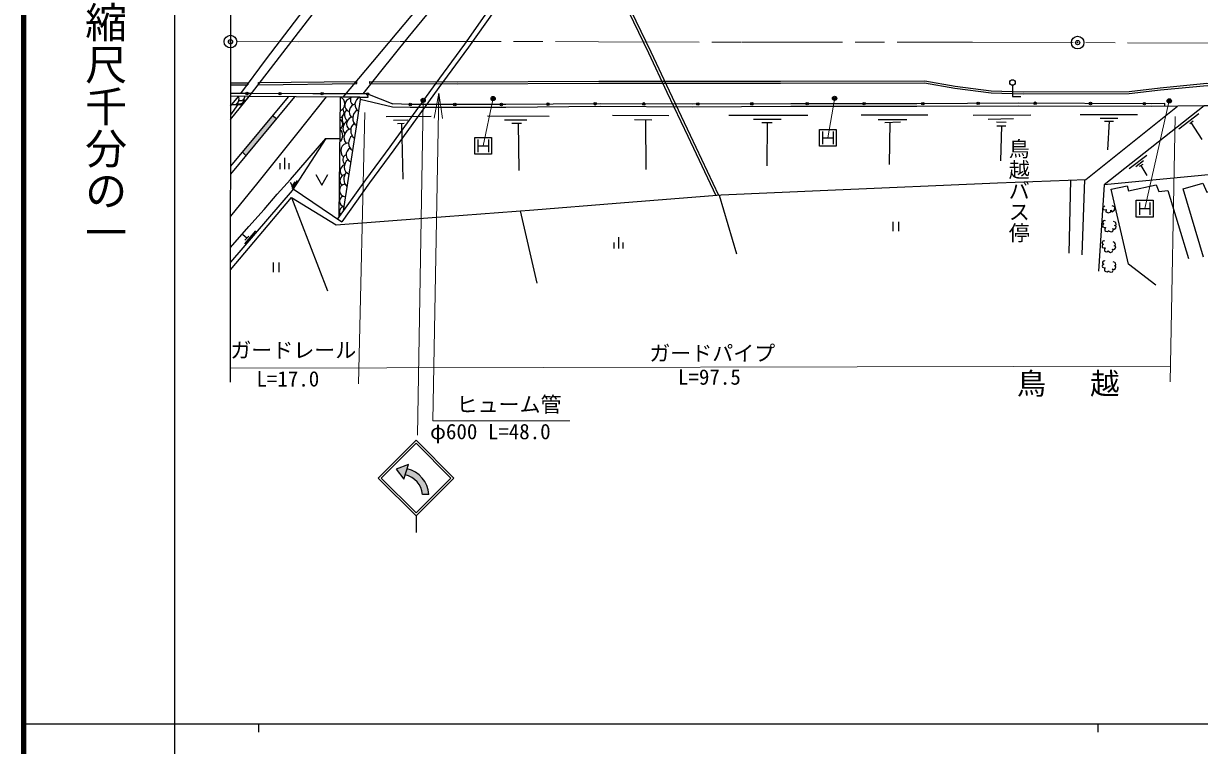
# Model space of a CAD drawing. Units: millimetres at full size, sheet at 1:1000; details may follow other scales. Extents: x 40000 to 680000, y 20000 to 380000.
# Drawn here: x 40000 to 180096, y 202409 to 288367 of the extents above; entities that cross this region are included whole.
import ezdxf
from ezdxf.enums import TextEntityAlignment as Align

# ---------------------------------------------------------------- set-up
doc = ezdxf.new("R2010")
doc.units = ezdxf.units.MM
doc.header["$LTSCALE"] = 1000
doc.header["$PDMODE"] = 32
doc.header["$PDSIZE"] = 500
doc.linetypes.add('CHAIN', pattern=[18.5, 12, -1.5, 3.5, -1.5])
for name, color, linetype, lineweight in [('M-BGD', 7, 'Continuous', 25), ('M-BMK', 2, 'CHAIN', 13), ('M-BMK-HTXT', 7, 'Continuous', 13), ('M-BMK-OTRS', 5, 'Continuous', 25), ('M-BMK-SRVR', 3, 'Continuous', 25), ('M-STR-HTXT', 7, 'Continuous', 13), ('M-STR-STR1', 1, 'Continuous', 25), ('M-STR-STRC', 7, 'Continuous', 25), ('M-TTL', 2, 'Continuous', 140), ('M-TTL-BAND', 7, 'Continuous', 25)]:
    doc.layers.add(name, color=color, linetype=linetype, lineweight=lineweight)
doc.styles.add('@ＭＳ ゴシック', font='')
doc.styles.add('ＭＳ ゴシック', font='')
doc.styles.get('@ＭＳ ゴシック').set_extended_font_data('@MS Gothic')
doc.styles.get('ＭＳ ゴシック').set_extended_font_data('MS Gothic')

# ---------------------------------------------------------------- blocks, each defined once
blk = doc.blocks.new('open_arrow')
at = {"color": 0, "linetype": 'Continuous', "lineweight": -2}
blk.add_lwpolyline([(7.5, 1.25), (0, 0), (7.5, -1.25)], dxfattribs=at)

msp = doc.modelspace()

# ---------------------------------------------------------------- hatches: boundary and pattern name
at = {"layer": 'M-BGD'}
msp.add_hatch(color=256, dxfattribs=at).paths.add_polyline_path([(70125, 277042), (69644, 277401), (66046, 273071), (66478, 272653)])
at = {"layer": 'M-STR-STRC'}
for points in [[(85690, 235333), (85856, 235853), (84386, 235289), (85298, 234104), (85463, 234623)], [(85856, 235853), (84386, 235289), (85298, 234104)], [(85856, 235853), (84386, 235289), (85298, 234104)], [(85690, 235333), (85690, 235333), (85463, 234623), (85463, 234623, -0.33505), (87539, 232300), (87539, 232300), (88283, 232302), (88283, 232302, 0.33299)]]:
    msp.add_hatch(color=256, dxfattribs=at).paths.add_polyline_path(points)

# ---------------------------------------------------------------- linework, layer by layer
at = {"layer": 'M-BGD'}
for p, q in [((64651, 281318), (66712, 281318)), ((64651, 281068), (66712, 281068)), ((66712, 281318), (66712, 281068)), ((68009, 281330), (79720, 281468)), ((68012, 281080), (68009, 281330)), ((68012, 281080), (79723, 281218)), ((79723, 281218), (79720, 281468)), ((81273, 281210), (81273, 281460)), ((157819, 281013), (157819, 279680)), ((71517, 279655), (64647, 271388)), ((72292, 279650), (64647, 270449)), ((64650, 278525), (65597, 279694)), ((64650, 276950), (66895, 279685)), ((67179, 280032), (64651, 280039)), ((66895, 279685), (64651, 279700)), ((77613, 265389), (77752, 279614)), ((80060, 279599), (78090, 279612)), ((80060, 279599), (81060, 279616)), ((80060, 279599), (80097, 279308)), ((81060, 279616), (80993, 279978)), ((80993, 279978), (83997, 278820)), ((157819, 279680), (158819, 279680)), ((175983, 278494), (175983, 278844)), ((65547, 278728), (64650, 277501)), ((64798, 278708), (66121, 278743)), ((69644, 277401), (70125, 277042)), ((110158, 277441), (116887, 277426)), ((124022, 277447), (133436, 277475)), ((139811, 277480), (147737, 277496)), ((153128, 277475), (160003, 277507)), ((165870, 277540), (172719, 277517)), ((177626, 275819), (180028, 277639)), ((83214, 277297), (88556, 277320)), ((84065, 276877), (85780, 276899)), ((84564, 276479), (85350, 276489)), ((85031, 276485), (85207, 269828)), ((95268, 277364), (102607, 277354)), ((97309, 276903), (99947, 276914)), ((98156, 276506), (99336, 276517)), ((98928, 276514), (98995, 270862)), ((112779, 276951), (114864, 276890)), ((114099, 276912), (114144, 270985)), ((126979, 276987), (130242, 276987)), ((127969, 276582), (129182, 276582)), ((128576, 276582), (128569, 271420)), ((141804, 276927), (145222, 276958)), ((142627, 276594), (144478, 276658)), ((143211, 276614), (143133, 271564)), ((154934, 276996), (157956, 277044)), ((155910, 276644), (157077, 276628)), ((155958, 276181), (157045, 276181)), ((156501, 276181), (156383, 272009)), ((168266, 277085), (170361, 277098)), ((168790, 276758), (169864, 276758)), ((169327, 276758), (169147, 273320)), ((178950, 276479), (179332, 276790)), ((179081, 276586), (180393, 274556)), ((76027, 274675), (77704, 274675)), ((93750, 272798), (93750, 274798)), ((93750, 274798), (95750, 274798)), ((95750, 274798), (95750, 272798)), ((134819, 273753), (134819, 275753)), ((134819, 275753), (136819, 275753)), ((135194, 275503), (135194, 274003)), ((135194, 274753), (136444, 274753)), ((136444, 275503), (136444, 274003)), ((136819, 275753), (136819, 273753)), ((94125, 274548), (94125, 273048)), ((94125, 273798), (95375, 273798)), ((95375, 274548), (95375, 273048)), ((136819, 273753), (134819, 273753)), ((66046, 273071), (66478, 272653)), ((71126, 271046), (71126, 272375)), ((95750, 272798), (93750, 272798)), ((171721, 271118), (173822, 272712)), ((172528, 271341), (173446, 272071)), ((70592, 271046), (70592, 271743)), ((71659, 271046), (71659, 271743)), ((184159, 270645), (168722, 269155)), ((172969, 271365), (173375, 271642)), ((173100, 271454), (173810, 270253)), ((72024, 269078), (71793, 269458)), ((72319, 269515), (71918, 268921)), ((72590, 269661), (71976, 268718)), ((164735, 269725), (164550, 261018)), ((166413, 269791), (166067, 260820)), ((72117, 268685), (77911, 264774)), ((122880, 267939), (124936, 260963)), ((172570, 265327), (172570, 267327)), ((172570, 267327), (174570, 267327)), ((172945, 267077), (172945, 265577)), ((172945, 266327), (174195, 266327)), ((174195, 267077), (174195, 265577)), ((174570, 267327), (174570, 265327)), ((99179, 266069), (101171, 257448)), ((174570, 265327), (172570, 265327)), ((67640, 263683), (66316, 262118)), ((143554, 264772), (143554, 263654)), ((144221, 264772), (144221, 263654)), ((66597, 262823), (66139, 263216)), ((66824, 263063), (66370, 262584)), ((110382, 261600), (110382, 262297)), ((110915, 261600), (110915, 262928)), ((111448, 261600), (111448, 262297)), ((69739, 259896), (69739, 258778)), ((70406, 259896), (70406, 258778))]:
    msp.add_line(p, q, dxfattribs=at)
for points in [[(105221, 303636), (102332, 299784), (100945, 297670), (98566, 294311), (95532, 290145), (92545, 285923), (88988, 281113), (83639, 273700), (80749, 269767), (77413, 265110)], [(105980, 303647), (102823, 299439), (101441, 297332), (99053, 293961), (96020, 289795), (93031, 285571), (89472, 280759), (84124, 273347), (81234, 269415), (77911, 264774)], [(105513, 303623), (107046, 300227), (109406, 295340), (112072, 289797), (114444, 284886), (116640, 280213), (119131, 274949), (122494, 267908)], [(105834, 303640), (107317, 300354), (109676, 295470), (112342, 289927), (114715, 285015), (116911, 280341), (119401, 275078), (122814, 267933)], [(74830, 292080), (74303, 291321), (72741, 289219), (68907, 284179), (65856, 280036)], [(90435, 292399), (85790, 286686), (82546, 282675), (80431, 279981)], [(81273, 281460), (91679, 281445), (108554, 281509), (130166, 281511), (147363, 281537), (150990, 280914), (155279, 280350), (159090, 280248), (171713, 280281), (175416, 280715), (180988, 281257), (191455, 281013), (201109, 280972), (216087, 280919)], [(81273, 281210), (91680, 281195), (108554, 281259), (130166, 281261), (147342, 281287), (150952, 280667), (155259, 280100), (159087, 279998), (171728, 280031), (175443, 280466), (180998, 281007), (191452, 280763), (201108, 280722), (216086, 280669)], [(76042, 279625), (72539, 275194), (67907, 269430), (64645, 265430)], [(80993, 279978), (74473, 280014), (67179, 280032)], [(80097, 279308), (79649, 276062), (78086, 266049)], [(180635, 278561), (174331, 278470), (158498, 278535), (146408, 278469), (131401, 278469), (119661, 278425), (108739, 278469), (97463, 278381), (86075, 278382), (83955, 278404), (80097, 279308)], [(175983, 278844), (174329, 278820), (158497, 278885), (146407, 278819), (131401, 278819), (119661, 278775), (108738, 278819), (97462, 278731), (86077, 278732), (83997, 278820)], [(71919, 267639), (77244, 264403), (88170, 265220), (100798, 266194), (110596, 266972), (123121, 267958), (135821, 268517), (156032, 269384), (166564, 269797), (177483, 278516)], [(182737, 278568), (180635, 278561), (168722, 269155), (168080, 258891)], [(64644, 261703), (66847, 264220), (68655, 266240), (70217, 268039), (71815, 269813), (76027, 274675), (71999, 268504), (64643, 259937)], [(74828, 270401), (75544, 269106), (76259, 270401)], [(174908, 257227), (171655, 259717), (169574, 268653), (171479, 269034), (171655, 268448), (174937, 269180), (175259, 268360), (176344, 268477), (178776, 260391)], [(180564, 260537), (178161, 268682), (180505, 269356), (180974, 268301), (184022, 269122), (186572, 261563)], [(64642, 259025), (67440, 262346), (71919, 267639), (76196, 256524)], [(168802, 266609), (168565, 266473), (168607, 266202), (168963, 266211), (168938, 265948), (169252, 265821), (169531, 265965), (169531, 266143), (169667, 265956), (169981, 266160), (170015, 266550), (169709, 266651)], [(168902, 264868), (168774, 264913), (168662, 264868), (168556, 264735), (168575, 264604), (168658, 264546), (168718, 264534), (168612, 264473), (168548, 264284), (168580, 264147), (168761, 264078), (168909, 264097), (168832, 263901), (168829, 263734), (168953, 263658), (169135, 263620), (169260, 263676), (169293, 263737), (169345, 263655), (169577, 263552), (169751, 263620), (169850, 263780), (169808, 263891), (169737, 263943), (169930, 263895), (170122, 264008), (170175, 264207), (170104, 264284), (169976, 264316), (170133, 264360), (170155, 264449), (170114, 264619), (170032, 264709), (169860, 264786)], [(168839, 262437), (168711, 262483), (168599, 262437), (168492, 262304), (168512, 262174), (168595, 262115), (168655, 262103), (168549, 262043), (168485, 261853), (168517, 261717), (168698, 261647), (168846, 261666), (168769, 261470), (168766, 261303), (168890, 261227), (169072, 261189), (169197, 261245), (169229, 261306), (169282, 261224), (169514, 261121), (169687, 261189), (169786, 261349), (169744, 261460), (169674, 261513), (169867, 261464), (170059, 261577), (170112, 261776), (170040, 261853), (169913, 261885), (170070, 261929), (170092, 262018), (170051, 262188), (169968, 262278), (169796, 262355)], [(168870, 260069), (168742, 260115), (168630, 260070), (168524, 259936), (168544, 259806), (168627, 259747), (168686, 259735), (168581, 259675), (168516, 259485), (168549, 259349), (168730, 259279), (168877, 259298), (168800, 259102), (168797, 258936), (168921, 258860), (169103, 258821), (169228, 258877), (169261, 258939), (169314, 258856), (169546, 258753), (169719, 258821), (169818, 258981), (169776, 259092), (169705, 259145), (169899, 259097), (170090, 259209), (170143, 259408), (170072, 259485), (169944, 259517), (170101, 259561), (170123, 259650), (170082, 259820), (170000, 259910), (169828, 259988)]]:
    msp.add_lwpolyline(points, dxfattribs=at)
for centre, radius in [((157819, 281346), 333), ((66621, 280034), 150), ((70559, 280024), 150), ((75571, 280008), 150), ((80993, 279978), 150), ((86077, 278732), 150), ((91392, 278732), 150), ((96932, 278731), 150), ((102490, 278771), 150), ((108102, 278814), 150), ((113892, 278799), 150), ((120339, 278778), 150), ((126766, 278801), 150), ((133352, 278819), 150), ((140139, 278819), 150), ((147131, 278823), 150), ((153728, 278859), 150), ((160517, 278877), 150), ((167104, 278850), 150), ((173529, 278824), 150)]:
    msp.add_circle(centre, radius, dxfattribs=at)
for centre, radius, start, end in [((64990, 279369), 688, 289.27489, 28.17605), ((65756, 279348), 541, 239.12532, 9.21879), ((65826, 279738), 554, 252.51765, 354.95531), ((66254, 279766), 546, 272.86141, 351.54557), ((77408, 278803), 881, 291.87661, 67.00462), ((79100, 278654), 824, 100.09637, 248.63021), ((79756, 279298), 818, 157.85968, 231.24294), ((80442, 278712), 966, 113.31262, 236.15207), ((77538, 277790), 653, 286.88749, 38.6955), ((78890, 276953), 947, 131.01855, 220.57931), ((79257, 277470), 1008, 140.48894, 226.18257), ((79763, 277847), 964, 107.17844, 221.78278), ((80329, 277106), 1108, 121.9658, 233.52772), ((77305, 276382), 718, 304.80169, 54.07954), ((79073, 275861), 1020, 120.24026, 217.76082), ((79348, 276400), 860, 97.85522, 228.62553), ((80088, 275611), 1113, 127.7148, 234.25463), ((77023, 275054), 1011, 312.01569, 46.86555), ((79229, 274797), 1059, 102.685, 220.93799), ((79746, 274150), 1034, 124.6957, 238.92321), ((78724, 273213), 937, 90.67877, 230.86992), ((79321, 272739), 899, 117.03053, 249.02081), ((78698, 272128), 669, 114.30467, 228.40834), ((79173, 271319), 970, 122.41347, 245.51793), ((78465, 269636), 776, 102.66918, 225.36177), ((78484, 270830), 759, 109.5775, 229.69815), ((79341, 269819), 1192, 136.31429, 227.62463), ((78398, 268495), 759, 97.85063, 266.30285), ((78232, 267211), 604, 103.12968, 264.43957), ((78321, 265961), 666, 102.81171, 213.03955)]:
    msp.add_arc(centre, radius, start, end, dxfattribs=at)
at = {"layer": 'M-BMK'}
msp.add_lwpolyline([(65403, 286214), (72801, 286197), (84885, 286224), (108504, 286207), (125578, 286138), (153040, 286161), (182429, 286013), (207216, 286014), (232140, 285968), (251402, 285941), (278333, 285874), (294139, 285783), (319416, 285783), (350133, 285651)], dxfattribs=at)
msp.add_point((64674, 286190), dxfattribs=at)
at = {"layer": 'M-BMK-OTRS'}
msp.add_line((64674, 337833), (64637, 245681), dxfattribs=at)
at = {"layer": 'M-BMK-SRVR'}
for centre in [(64653, 286215), (165583, 286098)]:
    msp.add_circle(centre, 750, dxfattribs=at)
for p in [(64653, 286215), (165583, 286098)]:
    msp.add_point(p, dxfattribs=at)
at = {"layer": 'M-STR-HTXT'}
for p, q in [((87616, 279065), (86924, 239351)), ((95916, 279287), (94750, 273798)), ((136598, 279305), (135819, 274753)), ((176461, 279015), (173570, 266327)), ((79898, 245455), (80672, 277767)), ((176605, 245692), (177208, 277310)), ((64638, 247348), (176641, 247560))]:
    msp.add_line(p, q, dxfattribs=at)
msp.add_lwpolyline([(89479, 280076), (88757, 241045), (105088, 241045)], dxfattribs=at)
at = {"layer": 'M-STR-STR1'}
for p, q in [((66895, 279685), (76516, 292205)), ((78090, 279612), (88810, 292395)), ((78090, 279612), (66895, 279685))]:
    msp.add_line(p, q, dxfattribs=at)
at = {"layer": 'M-STR-STRC'}
for p, q in [((82263, 234255), (86763, 238755)), ((82616, 234255), (86763, 238402)), ((91263, 234255), (86763, 238755)), ((90909, 234255), (86763, 238402)), ((85856, 235853), (84386, 235289)), ((85298, 234104), (85856, 235853)), ((82263, 234255), (86763, 229755)), ((82616, 234255), (86763, 230108)), ((84386, 235289), (85298, 234104)), ((86763, 229755), (91263, 234255)), ((86763, 230108), (90909, 234255)), ((88283, 232302), (87539, 232300)), ((86763, 229755), (86763, 227755))]:
    msp.add_line(p, q, dxfattribs=at)
for centre, radius in [((87619, 279215), 150), ((87619, 279215), 120), ((87619, 279215), 90), ((87619, 279215), 60), ((87619, 279215), 30), ((87619, 279215), 20), ((95947, 279434), 150), ((95947, 279434), 120), ((95947, 279434), 90), ((95947, 279434), 60), ((95947, 279434), 30), ((95947, 279434), 20), ((136624, 279453), 150), ((136624, 279453), 120), ((136624, 279453), 90), ((136624, 279453), 60), ((136624, 279453), 30), ((136624, 279453), 20), ((176494, 279161), 150), ((176494, 279161), 120), ((176494, 279161), 90), ((176494, 279161), 60), ((176494, 279161), 30), ((176494, 279161), 20)]:
    msp.add_circle(centre, radius, dxfattribs=at)
for radius, start, end in [(2586, 4.74005, 78.83452), (3327, 3.70332, 77.37197)]:
    msp.add_arc((84963, 232087), radius, start, end, dxfattribs=at)
for p in [(87619, 279215), (95947, 279434), (136624, 279453), (176494, 279161)]:
    msp.add_point(p, dxfattribs=at)
at = {"layer": 'M-TTL'}
msp.add_line((40000, 380000), (40000, 20000), dxfattribs=at)
at = {"layer": 'M-TTL-BAND'}
for p, q in [((58000, 370000), (58000, 20000)), ((40000, 205000), (579000, 205000)), ((68000, 205000), (68000, 204000)), ((168000, 205000), (168000, 204000))]:
    msp.add_line(p, q, dxfattribs=at)

# ---------------------------------------------------------------- block references
at = {"layer": 'M-STR-HTXT', "xscale": 400, "yscale": 400, "rotation": 268.9}
msp.add_blockref('open_arrow', (89479, 280076), dxfattribs=at)

# ---------------------------------------------------------------- texts
at = {"layer": 'M-BMK-HTXT', "style": '@ＭＳ ゴシック'}
msp.add_text('鳥越バス停', height=1833, rotation=270, dxfattribs=at).set_placement((157125, 274720), align=Align.BOTTOM_LEFT)
at = {"layer": 'M-STR-HTXT', "style": 'ＭＳ ゴシック'}
for s, height, p in [('ガードレール', 1833, (64638, 248012)), ('ガードパイプ', 1833, (114547, 247647)), ('L=17.0', 1833, (67748, 244597)), ('L=97.5', 1833, (117971, 244813)), ('鳥 \u3000越', 2566, (158331, 243437)), ('ヒューム管', 1833, (91588, 241545)), ('φ600 L=48.0', 1833, (88431, 238320))]:
    msp.add_text(s, height=height, dxfattribs=at).set_placement(p, align=Align.BOTTOM_LEFT)
at = {"layer": 'M-TTL-BAND', "style": '@ＭＳ ゴシック'}
msp.add_text('縮尺千分の一', height=3666, rotation=270, dxfattribs=at).set_placement((49777, 261030), align=Align.MIDDLE_RIGHT)

doc.saveas('drawing.dxf')
